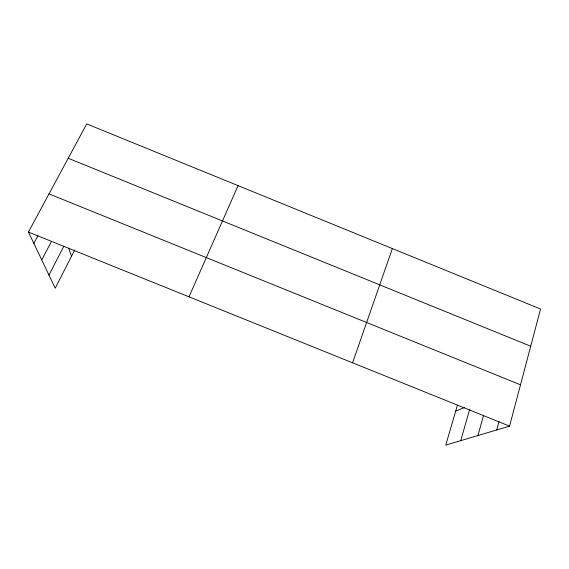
<?xml version="1.0" encoding="UTF-8"?>
<svg xmlns="http://www.w3.org/2000/svg" width="569" height="569" viewBox="0 0 569 569"><rect width="100%" height="100%" fill="white"/><g stroke="black" fill="none" stroke-linecap="round" stroke-linejoin="round"><path stroke-width="0.85" d="M457.405 405.22L445.769 445.1L509.575 426.131L540.55 309.017L86.716 123.9L28.45 232.074L55.229 288.184L74.745 249.926M496.723 429.951L499.013 421.473M477.953 435.534L483.543 415.42M460.734 440.648L469.717 409.175M352.574 362.809L392.361 248.568M189 296.833L238.07 185.636M48.962 275.055L63.828 246.285M41.743 259.933L51.573 241.192M33.856 243.404L37.959 235.708M455.684 411.11L464.51 407.525M28.45 232.074L509.575 426.131M49.019 193.894L520.5 384.815M68.216 158.246L530.713 346.215M68.586 248.12L71.523 256.249"/></g></svg>
